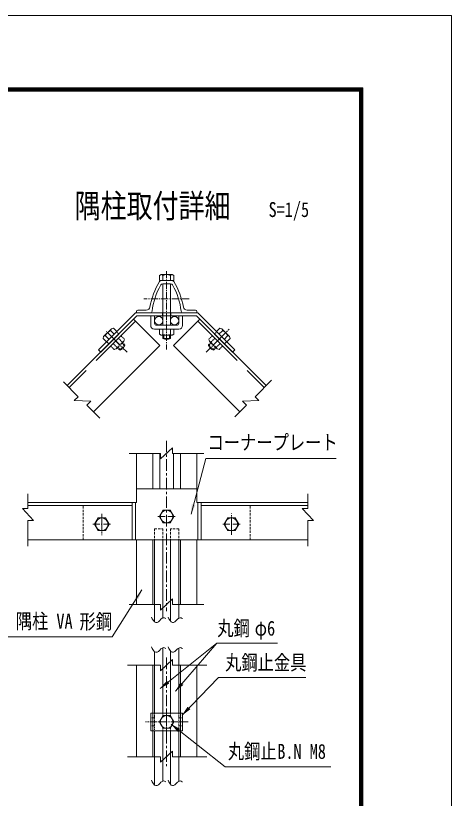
# Model space of a CAD drawing. Units: millimetres, scale not verified, with parts at other scales. Extents: x -4455 to 4455, y -3150 to 3150.
# Drawn here: x 3047 to 4455, y 619 to 3150 of the extents above; entities that cross this region are included whole.
import ezdxf
from ezdxf.enums import TextEntityAlignment as Align

# ---------------------------------------------------------------- set-up
doc = ezdxf.new("R2010")
doc.units = ezdxf.units.MM
doc.header["$LTSCALE"] = 30
for name, pattern in [('DASHED', [7.5, 6, -1.5]), ('USER1', [1.125, 0.75, -0.125, 0.125, -0.125]), ('USER2', [2, 1.25, -0.25, 0.25, -0.25]), ('USER3', [0.1875, 0.125, -0.0625]), ('USER5', [0.375, 0.25, -0.125])]:
    doc.linetypes.add(name, pattern=pattern)
for name, color, linetype, lineweight in [('0-0_D-STR-TXT', 3, 'Continuous', 13), ('0-1_D-BMK', 2, 'USER1', 13), ('0-3_D-STR1', 1, 'Continuous', 18), ('0-6_D-STR3', 3, 'Continuous', 13), ('0-8_D-STR2', 2, 'Continuous', 13), ('0-9_D-STR-DIM', 1, 'Continuous', 18), ('0-B_5寸法', 1, 'Continuous', 18), ('1-1_7詳細', 3, 'Continuous', 18), ('1-2_D-TTL', 7, 'Continuous', 9)]:
    doc.layers.add(name, color=color, linetype=linetype, lineweight=lineweight)
doc.layers.add('0-D_D-TTL-TXT', color=7, linetype='Continuous')
doc.styles.add('ＭＳ ゴシック', font='')
doc.styles.get('ＭＳ ゴシック').set_extended_font_data('MS Gothic')

msp = doc.modelspace()

# ---------------------------------------------------------------- linework, layer by layer
at = {"layer": '0-0_D-STR-TXT'}
for points in [[(4082.58, 1717.93), (3661.24, 1717.93), (3613.94, 1537.66)], [(3007.51, 1141.67), (3358.59, 1141.67), (3455.4, 1292.86)], [(3893.04, 1121.15), (3697.49, 1121.15), (3514.36, 974.61)], [(3984.89, 1010.12), (3702.35, 1010.12), (3585.04, 887.84)], [(4066.15, 720.45), (3723.84, 720.45), (3549.82, 858.51)]]:
    msp.add_lwpolyline(points, dxfattribs=at)
for points in [[(3613.36, 1535.44), (3616.32, 1570.33), (3627.91, 1567.29)], [(3456.64, 1294.8), (3443.09, 1262.51), (3432.99, 1268.98)], [(3512.57, 973.17), (3535.76, 999.4), (3543.25, 990.05)], [(3583.45, 886.18), (3603.01, 915.22), (3611.66, 906.93)], [(3548.01, 859.94), (3578.77, 843.2), (3571.32, 833.81)]]:
    msp.add_solid(points, dxfattribs=at)
at = {"layer": '0-1_D-BMK'}
for p, q in [((3535.06, 2323.48), (3535.06, 2071)), ((3607.6, 2234.06), (3460.88, 2234.06)), ((3407.5, 2061.7), (3340.85, 2128.35)), ((3662.51, 2061.6), (3737.5, 2136.58)), ((3325.58, 1539.62), (3325.58, 1470.23)), ((3325.58, 1529.39), (3325.58, 1481.56)), ((3506.5, 1530.44), (3563.62, 1530.44)), ((3744.53, 1471.24), (3744.53, 1540.63)), ((3297.02, 1505.43), (3354.14, 1505.43)), ((3773.1, 1505.43), (3715.97, 1505.43))]:
    msp.add_line(p, q, dxfattribs=at)
at = {"layer": '0-1_D-BMK', "linetype": 'USER2'}
for p, q in [((3535.06, 1775.64), (3535.06, 1224.17)), ((3535.06, 1074.02), (3535.06, 722.77))]:
    msp.add_line(p, q, dxfattribs=at)
at = {"layer": '0-3_D-STR1'}
for p, q in [((3551.84, 2293.76), (3518.27, 2293.76)), ((3522.49, 2283.26), (3547.63, 2283.26)), ((3437.56, 2193.26), (3437.56, 2188.76)), ((3482.32, 2188.76), (3437.56, 2188.76)), ((3469.22, 2197.76), (3442.06, 2197.76)), ((3587.8, 2188.76), (3632.56, 2188.76)), ((3600.9, 2197.76), (3628.06, 2197.76)), ((3631.58, 2179.16), (3856.7, 1954.04)), ((3632.56, 2193.26), (3632.56, 2188.76)), ((3512.78, 2083.7), (3427.93, 2168.55)), ((3557.34, 2083.7), (3642.19, 2168.55)), ((3512.78, 2083.7), (3298.27, 1869.19)), ((3557.34, 2083.7), (3771.85, 1869.19)), ((3437.56, 1734.63), (3437.56, 1620.44)), ((3490.06, 1734.63), (3490.06, 1620.44)), ((3512.58, 1734.63), (3512.58, 1620.44)), ((3557.58, 1734.63), (3557.58, 1620.44)), ((3580.06, 1734.63), (3580.06, 1620.44)), ((3632.56, 1734.63), (3632.56, 1620.44)), ((3437.56, 1575.44), (3086.81, 1575.44)), ((3632.56, 1575.44), (3991.16, 1575.44)), ((3423.95, 1566.44), (3086.81, 1566.44)), ((3646.16, 1566.44), (3988.91, 1566.44)), ((3462.97, 1455.44), (3086.81, 1455.44)), ((3437.56, 1455.44), (3437.56, 1245.77)), ((3490.06, 1455.44), (3490.06, 1245.77)), ((3580.06, 1455.44), (3580.06, 1245.77)), ((3609.4, 1455.44), (3991.16, 1455.44)), ((3632.56, 1455.44), (3632.56, 1245.77)), ((3437.56, 1049.69), (3437.56, 753.56)), ((3490.06, 1049.69), (3490.06, 753.56)), ((3580.06, 1049.69), (3580.06, 753.56)), ((3632.56, 1049.69), (3632.56, 753.56))]:
    msp.add_line(p, q, dxfattribs=at)
at = {"layer": '0-3_D-STR1', "linetype": 'DASHED'}
for p, q in [((3434.29, 2162.19), (3219.78, 1947.67)), ((3635.82, 2162.19), (3850.34, 1947.67))]:
    msp.add_line(p, q, dxfattribs=at)
at = {"layer": '0-3_D-STR1'}
for centre, radius, start, end in [((3704.86, 2171.03), 226.8, 148.30182, 170.6662), ((3704.86, 2171.03), 217.8, 150.13204, 173.91336), ((3518.27, 2286.26), 7.5, 90, 148.30182), ((3522.49, 2275.76), 7.5, 90, 150.13204), ((3547.63, 2275.76), 7.5, 29.86796, 90), ((3551.84, 2286.26), 7.5, 31.69818, 90), ((3365.26, 2171.03), 217.8, 6.08664, 29.86796), ((3365.26, 2171.03), 226.8, 9.3338, 31.69818), ((3469.22, 2209.76), 12, 270, 350.6662), ((3600.9, 2209.76), 12, 189.3338, 270), ((3442.06, 2193.26), 4.5, 90, 180), ((3482.32, 2194.76), 6, 270, 353.91336), ((3587.8, 2194.76), 6, 186.08664, 270), ((3628.06, 2193.26), 4.5, 0, 90)]:
    msp.add_arc(centre, radius, start, end, dxfattribs=at)
at = {"layer": '0-6_D-STR3'}
for p, q in [((3517.42, 2312.96), (3511.54, 2309.56)), ((3511.54, 2309.56), (3511.54, 2293.76)), ((3517.42, 2312.96), (3552.7, 2312.96)), ((3523.06, 2309.56), (3523.06, 2293.76)), ((3547.06, 2309.56), (3547.06, 2293.76)), ((3552.7, 2312.96), (3558.58, 2309.56)), ((3558.58, 2309.56), (3558.58, 2293.76)), ((3511.54, 2293.76), (3558.58, 2293.76)), ((3535.06, 2293.76), (3512.56, 2293.76)), ((3523.06, 2283.26), (3523.06, 2149.16)), ((3547.06, 2283.26), (3547.06, 2149.16)), ((3438.53, 2179.16), (3213.42, 1954.04)), ((3434.56, 2188.76), (3315.07, 2069.27)), ((3438.53, 2179.16), (3321.86, 2062.49)), ((3635.56, 2188.76), (3434.56, 2188.76)), ((3631.58, 2179.16), (3438.53, 2179.16)), ((3483.46, 2179.16), (3483.46, 2148.56)), ((3496.06, 2179.16), (3496.06, 2155.16)), ((3574.06, 2179.16), (3574.06, 2155.16)), ((3586.66, 2179.16), (3586.66, 2148.56)), ((3631.58, 2179.16), (3748.25, 2062.49)), ((3635.56, 2188.76), (3755.04, 2069.27)), ((3356.4, 2137.75), (3331.45, 2112.8)), ((3374.13, 2128.33), (3340.87, 2095.07)), ((3354.81, 2131.36), (3365.99, 2120.18)), ((3356.4, 2137.75), (3362.96, 2139.51)), ((3362.96, 2139.51), (3374.13, 2128.33)), ((3574.66, 2136.56), (3495.46, 2136.56)), ((3568.06, 2149.16), (3502.06, 2149.16)), ((3558.58, 2136.56), (3511.54, 2136.56)), ((3511.54, 2120.68), (3511.54, 2136.56)), ((3523.06, 2119.42), (3523.06, 2136.56)), ((3547.06, 2119.42), (3547.06, 2136.56)), ((3558.58, 2120.68), (3558.58, 2136.56)), ((3707.16, 2139.51), (3695.98, 2128.33)), ((3695.98, 2128.33), (3729.25, 2095.07)), ((3715.31, 2131.36), (3704.13, 2120.18)), ((3713.72, 2137.75), (3707.16, 2139.51)), ((3713.72, 2137.75), (3738.67, 2112.8)), ((3331.45, 2112.8), (3329.69, 2106.24)), ((3329.69, 2106.24), (3340.87, 2095.07)), ((3337.84, 2114.39), (3349.01, 2103.21)), ((3517.3, 2117.36), (3511.54, 2120.68)), ((3552.82, 2117.36), (3517.3, 2117.36)), ((3523.06, 2117.36), (3523.06, 2106.7)), ((3547.06, 2106.7), (3523.06, 2106.7)), ((3547.06, 2117.36), (3547.06, 2106.7)), ((3552.82, 2117.36), (3558.58, 2120.68)), ((3732.28, 2114.39), (3721.1, 2103.21)), ((3740.42, 2106.24), (3729.25, 2095.07)), ((3738.67, 2112.8), (3740.42, 2106.24)), ((3321.86, 2062.49), (3315.07, 2069.27)), ((3748.25, 2062.49), (3755.04, 2069.27)), ((3437.56, 1620.44), (3632.56, 1620.44)), ((3437.56, 1455.44), (3632.56, 1455.44)), ((3586.66, 894.52), (3483.46, 894.52)), ((3483.46, 894.52), (3483.46, 837.52)), ((3586.66, 894.52), (3586.66, 837.52)), ((3586.66, 837.52), (3483.46, 837.52))]:
    msp.add_line(p, q, dxfattribs=at)
at = {"layer": '0-6_D-STR3', "linetype": 'USER2'}
for p, q in [((3382.02, 2087.18), (3340.85, 2128.35)), ((3688.1, 2087.18), (3729.27, 2128.35)), ((3688.1, 2087.18), (3729.27, 2128.35)), ((3744.53, 1481.47), (3744.53, 1529.3))]:
    msp.add_line(p, q, dxfattribs=at)
at = {"layer": '0-6_D-STR3', "linetype": 'USER5'}
for p, q in [((3380.2, 2120.82), (3373.41, 2127.61)), ((3380.2, 2120.82), (3373.41, 2127.61)), ((3689.92, 2120.82), (3696.71, 2127.61)), ((3689.92, 2120.82), (3696.71, 2127.61)), ((3348.38, 2089), (3341.59, 2095.79)), ((3348.38, 2089), (3341.59, 2095.79)), ((3721.74, 2089), (3728.53, 2095.79)), ((3721.74, 2089), (3728.53, 2095.79))]:
    msp.add_line(p, q, dxfattribs=at)
at = {"layer": '0-6_D-STR3', "color": 1, "linetype": 'USER3'}
for p, q in [((3354.02, 2081.92), (3387.28, 2115.18)), ((3391.26, 2094.91), (3379.14, 2107.03)), ((3398.51, 2103.95), (3387.28, 2115.18)), ((3396.79, 2097.53), (3398.51, 2103.95)), ((3671.61, 2103.95), (3682.83, 2115.18)), ((3673.33, 2097.53), (3671.61, 2103.95)), ((3678.86, 2094.91), (3690.98, 2107.03)), ((3716.1, 2081.92), (3682.83, 2115.18)), ((3365.25, 2070.69), (3354.02, 2081.92)), ((3374.29, 2077.94), (3362.17, 2090.06)), ((3371.67, 2072.41), (3396.79, 2097.53)), ((3375.74, 2076.49), (3383.28, 2068.95)), ((3377.44, 2078.18), (3385.83, 2069.79)), ((3383.28, 2068.95), (3400.25, 2085.92)), ((3391.02, 2091.76), (3399.41, 2083.36)), ((3392.71, 2093.46), (3400.25, 2085.92)), ((3677.4, 2093.46), (3669.86, 2085.92)), ((3686.84, 2068.95), (3669.86, 2085.92)), ((3679.1, 2091.76), (3670.7, 2083.36)), ((3698.45, 2072.41), (3673.33, 2097.53)), ((3692.68, 2078.18), (3684.28, 2069.79)), ((3694.37, 2076.49), (3686.84, 2068.95)), ((3695.83, 2077.94), (3707.95, 2090.06)), ((3704.87, 2070.69), (3716.1, 2081.92)), ((3371.67, 2072.41), (3365.25, 2070.69)), ((3698.45, 2072.41), (3704.87, 2070.69)), ((3496.06, 894.52), (3496.06, 837.52)), ((3523.11, 894.52), (3523.11, 886.06)), ((3547.01, 894.52), (3547.01, 886.06)), ((3574.06, 894.52), (3574.06, 837.52)), ((3496.06, 878.77), (3483.46, 878.77)), ((3574.06, 878.77), (3586.66, 878.77)), ((3496.06, 853.27), (3483.46, 853.27)), ((3523.11, 845.98), (3523.11, 837.52)), ((3547.01, 845.98), (3547.01, 837.52)), ((3574.06, 853.27), (3586.66, 853.27))]:
    msp.add_line(p, q, dxfattribs=at)
at = {"layer": '0-6_D-STR3', "color": 1}
for p, q in [((3525.46, 2117.36), (3525.46, 2105.49)), ((3544.66, 2117.36), (3544.66, 2105.49))]:
    msp.add_line(p, q, dxfattribs=at)
at = {"layer": '0-6_D-STR3', "color": 1, "linetype": 'USER5'}
for p, q in [((3265.58, 1563.44), (3265.58, 1455.44)), ((3804.53, 1563.44), (3804.53, 1455.44))]:
    msp.add_line(p, q, dxfattribs=at)
at = {"layer": '0-6_D-STR3', "color": 1, "linetype": 'USER2'}
msp.add_line((3535.06, 904.15), (3535.06, 827.58), dxfattribs=at)
at = {"layer": '0-6_D-STR3'}
for points in [[(3558.58, 1530.44), (3546.82, 1550.8), (3523.3, 1550.8), (3511.54, 1530.44), (3523.3, 1510.07), (3546.82, 1510.07)], [(3349.1, 1505.43), (3337.34, 1525.8), (3313.82, 1525.8), (3302.06, 1505.43), (3313.82, 1485.06), (3337.34, 1485.06)], [(3721.01, 1505.43), (3732.77, 1485.06), (3756.29, 1485.06), (3768.05, 1505.43), (3756.29, 1525.8), (3732.77, 1525.8)], [(3558.58, 866.02), (3546.82, 886.39), (3523.3, 886.39), (3511.54, 866.02), (3523.3, 845.65), (3546.82, 845.65)]]:
    msp.add_lwpolyline(points, close=True, dxfattribs=at)
for centre in [(3535.06, 1530.44), (3325.58, 1505.43), (3744.53, 1505.43), (3535.06, 866.02)]:
    msp.add_circle(centre, 20.4, dxfattribs=at)
for centre, radius, start, end in [((3517.72, 2307.08), 5.88, 24.94299, 92.968), ((3535.06, 2290.05), 22.91, 58.40741, 121.59259), ((3552.39, 2307.08), 5.88, 87.032, 155.05701), ((3502.06, 2155.16), 6, 180, 270), ((3568.06, 2155.16), 6, 270, 0), ((3360.12, 2109.08), 22.91, 103.40741, 166.59259), ((3360.34, 2133.38), 5.88, 132.032, 200.05701), ((3495.46, 2148.56), 12, 180, 270), ((3574.66, 2148.56), 12, 270, 0), ((3709.78, 2133.38), 5.88, 339.94299, 47.968), ((3710, 2109.08), 22.91, 13.40741, 76.59259), ((3335.82, 2108.86), 5.88, 69.94299, 137.968), ((3517.3, 2126.44), 9.09, 270, 309.3382), ((3535.06, 2153.36), 36, 250.52878, 289.47122), ((3535.06, 2127.48), 24, 240, 300), ((3552.82, 2126.44), 9.09, 230.6618, 270), ((3734.3, 2108.86), 5.88, 42.032, 110.05701)]:
    msp.add_arc(centre, radius, start, end, dxfattribs=at)
at = {"layer": '0-6_D-STR3', "color": 1, "linetype": 'USER3'}
for centre, radius, start, end in [((3365.25, 2078.84), 9.09, 315, 354.3382), ((3358.77, 2110.43), 36, 295.52878, 334.47122), ((3377.07, 2092.13), 24, 285, 345), ((3390.36, 2103.95), 9.09, 275.6618, 315), ((3693.05, 2092.13), 24, 195, 255), ((3679.75, 2103.95), 9.09, 225, 264.3382), ((3711.34, 2110.43), 36, 205.52878, 244.47122), ((3704.87, 2078.84), 9.09, 185.6618, 225)]:
    msp.add_arc(centre, radius, start, end, dxfattribs=at)
at = {"layer": '0-8_D-STR2', "color": 3, "linetype": 'USER5'}
for p, q in [((3496.11, 1490.77), (3496.11, 1455.44)), ((3496.11, 1490.77), (3523.11, 1490.77)), ((3523.11, 1490.77), (3523.11, 1455.44)), ((3574.01, 1490.77), (3547.01, 1490.77)), ((3547.01, 1490.77), (3547.01, 1455.44)), ((3574.01, 1490.77), (3574.01, 1455.44))]:
    msp.add_line(p, q, dxfattribs=at)
at = {"layer": '0-8_D-STR2', "color": 7, "lineweight": 9}
for p, q in [((3496.11, 1455.44), (3496.11, 1189.88)), ((3523.11, 1455.44), (3523.11, 1202.26)), ((3547.01, 1455.44), (3547.01, 1192.66)), ((3574.01, 1455.44), (3574.01, 1201.26)), ((3496.11, 894.52), (3496.11, 1093.45)), ((3523.11, 894.52), (3523.11, 1105.83)), ((3547.01, 894.52), (3547.01, 1096.23)), ((3574.01, 894.52), (3574.01, 1104.83)), ((3496.11, 837.52), (3496.11, 662.2)), ((3523.11, 837.52), (3523.11, 674.58)), ((3547.01, 837.52), (3547.01, 664.98)), ((3574.01, 837.52), (3574.01, 673.58))]:
    msp.add_line(p, q, dxfattribs=at)
at = {"layer": '0-8_D-STR2', "color": 7, "linetype": 'USER1', "lineweight": 9}
msp.add_line((3604.6, 866.02), (3467.25, 866.02), dxfattribs=at)
at = {"layer": '0-8_D-STR2', "color": 7, "lineweight": 9}
for centre in [(3509.61, 2163.79), (3560.51, 2163.79)]:
    msp.add_circle(centre, 13.5, dxfattribs=at)
at = {"layer": '0-9_D-STR-DIM', "color": 4, "lineweight": 13}
for p, q in [((3249.47, 1917.99), (3201.6, 1965.85)), ((3820.65, 1917.99), (3874.08, 1971.42)), ((3249.47, 1917.99), (3236.74, 1905.26)), ((3236.74, 1905.26), (3289.61, 1903.3)), ((3276.88, 1890.57), (3289.61, 1903.3)), ((3833.38, 1905.26), (3780.5, 1903.3)), ((3793.23, 1890.57), (3780.5, 1903.3)), ((3820.65, 1917.99), (3833.38, 1905.26)), ((3276.88, 1890.57), (3318.73, 1848.72)), ((3793.23, 1890.57), (3755.08, 1852.42)), ((3515.67, 1716.63), (3554.44, 1752.63)), ((3554.44, 1734.63), (3554.44, 1752.63)), ((3515.67, 1734.63), (3414.36, 1734.63)), ((3515.67, 1734.63), (3515.67, 1716.63)), ((3554.44, 1734.63), (3655.75, 1734.63)), ((3515.67, 1245.77), (3414.36, 1245.77)), ((3515.67, 1227.77), (3554.44, 1263.77)), ((3515.67, 1245.77), (3515.67, 1227.77)), ((3554.44, 1245.77), (3554.44, 1263.77)), ((3554.44, 1245.77), (3655.75, 1245.77)), ((3515.67, 1031.69), (3554.44, 1067.69)), ((3554.44, 1049.69), (3554.44, 1067.69)), ((3515.67, 1049.69), (3408.48, 1049.69)), ((3515.67, 1049.69), (3515.67, 1031.69)), ((3554.44, 1049.69), (3664.64, 1049.69)), ((3515.67, 735.56), (3554.44, 771.56)), ((3554.44, 753.56), (3554.44, 771.56)), ((3515.67, 753.56), (3408.48, 753.56)), ((3515.67, 753.56), (3515.67, 735.56)), ((3554.44, 753.56), (3664.64, 753.56))]:
    msp.add_line(p, q, dxfattribs=at)
for points in [[(3486.51, 1204.86), (3488.78, 1199.73), (3492.46, 1193.71), (3496.25, 1189.73), (3500.16, 1187.8), (3504.19, 1187.91), (3508.32, 1190.07), (3512.58, 1194.28), (3516.81, 1198.71), (3520.88, 1201.55), (3524.79, 1202.8), (3528.55, 1202.45), (3532.14, 1200.51), (3532.52, 1200.12)], [(3540.06, 1204.86), (3542.33, 1199.73), (3546.01, 1193.71), (3549.8, 1189.73), (3553.71, 1187.8), (3557.73, 1187.91), (3561.87, 1190.07), (3566.12, 1194.28), (3570.35, 1198.71), (3574.42, 1201.55), (3578.34, 1202.8), (3582.09, 1202.45), (3585.69, 1200.51), (3586.06, 1200.12)], [(3486.51, 1108.43), (3488.78, 1103.3), (3492.46, 1097.28), (3496.25, 1093.3), (3500.16, 1091.37), (3504.19, 1091.48), (3508.32, 1093.64), (3512.58, 1097.85), (3516.81, 1102.28), (3520.88, 1105.12), (3524.79, 1106.37), (3528.55, 1106.02), (3532.14, 1104.08), (3532.52, 1103.69)], [(3540.06, 1108.43), (3542.33, 1103.3), (3546.01, 1097.28), (3549.8, 1093.3), (3553.71, 1091.37), (3557.73, 1091.48), (3561.87, 1093.64), (3566.12, 1097.85), (3570.35, 1102.28), (3574.42, 1105.12), (3578.34, 1106.37), (3582.09, 1106.02), (3585.69, 1104.08), (3586.06, 1103.69)], [(3486.51, 677.18), (3488.78, 672.05), (3492.46, 666.03), (3496.25, 662.05), (3500.16, 660.12), (3504.19, 660.23), (3508.32, 662.39), (3512.58, 666.6), (3516.81, 671.03), (3520.88, 673.87), (3524.79, 675.12), (3528.55, 674.77), (3532.14, 672.83), (3532.52, 672.44)], [(3540.06, 677.18), (3542.33, 672.05), (3546.01, 666.03), (3549.8, 662.05), (3553.71, 660.12), (3557.73, 660.23), (3561.87, 662.39), (3566.12, 666.6), (3570.35, 671.03), (3574.42, 673.87), (3578.34, 675.12), (3582.09, 674.77), (3585.69, 672.83), (3586.06, 672.44)]]:
    msp.add_lwpolyline(points, dxfattribs=at)
at = {"layer": '0-B_5寸法', "color": 3}
msp.add_line((3697.49, 1121.15), (3563.38, 965.29), dxfattribs=at)
msp.add_solid([(3561.88, 963.55), (3579.84, 993.6), (3588.92, 985.79)], dxfattribs=at)
at = {"layer": '1-1_7詳細'}
for p, q in [((3496.06, 2179.16), (3483.46, 2179.16)), ((3586.66, 2179.16), (3574.06, 2179.16))]:
    msp.add_line(p, q, dxfattribs=at)
at = {"layer": '1-1_7詳細', "color": 1, "linetype": 'USER5'}
for p, q in [((3521.56, 2188.76), (3521.56, 2179.16)), ((3548.56, 2188.76), (3548.56, 2179.16))]:
    msp.add_line(p, q, dxfattribs=at)
at = {"layer": '1-1_7詳細', "color": 7, "lineweight": 9}
for p, q in [((3437.56, 1620.44), (3437.56, 1575.44)), ((3632.56, 1620.44), (3632.56, 1575.44)), ((3423.95, 1575.44), (3423.95, 1455.44)), ((3434.56, 1575.44), (3434.56, 1455.44)), ((3635.56, 1575.44), (3635.56, 1455.44)), ((3646.16, 1575.44), (3646.16, 1455.44))]:
    msp.add_line(p, q, dxfattribs=at)
at = {"layer": '1-1_7詳細', "color": 4}
for p, q in [((3086.81, 1555.94), (3086.81, 1603.45)), ((3991.16, 1555.94), (3991.16, 1603.45)), ((3068.81, 1555.94), (3104.81, 1517.16)), ((3086.81, 1555.94), (3068.81, 1555.94)), ((3973.16, 1555.94), (4009.16, 1517.16)), ((3991.16, 1555.94), (3973.16, 1555.94)), ((3086.81, 1517.16), (3086.81, 1434.63)), ((3086.81, 1517.16), (3104.81, 1517.16)), ((3991.16, 1517.16), (3991.16, 1434.63)), ((3991.16, 1517.16), (4009.16, 1517.16))]:
    msp.add_line(p, q, dxfattribs=at)
at = {"layer": '1-2_D-TTL', "color": 2, "lineweight": 18}
msp.add_lwpolyline([(-4454.55, 3150.43), (4455.14, 3150.43), (4455.14, -3150), (-4454.55, -3150)], close=True, dxfattribs=at)
at = {"layer": '1-2_D-TTL'}
for points in [[(-4168.17, 2917.08), (4168.76, 2917.08), (4168.76, -2916.65), (-4168.17, -2916.65)], [(-4165.52, 2914.43), (4166.11, 2914.43), (4166.11, -2914), (-4165.52, -2914)], [(-4162.87, 2911.78), (4163.46, 2911.78), (4163.46, -2911.34), (-4162.87, -2911.34)], [(-4160.21, 2909.13), (4160.81, 2909.13), (4160.81, -2908.69), (-4160.21, -2908.69)], [(-4157.56, 2906.48), (4158.15, 2906.48), (4158.15, -2906.04), (-4157.56, -2906.04)]]:
    msp.add_lwpolyline(points, close=True, dxfattribs=at)

# ---------------------------------------------------------------- texts
at = {"layer": '0-0_D-STR-TXT', "style": 'ＭＳ ゴシック', "width": 0.8}
for s, p in [('コーナープレート', (3667.29, 1731.56)), ('隅柱 VA ', (3047.46, 1153.41)), ('形鋼', (3253.45, 1152.26)), ('丸鋼', (3698.74, 1130.72)), ('φ6', (3819.69, 1130.72)), ('丸鋼止金具', (3724.07, 1019.66)), ('丸鋼止', (3732.87, 732.23)), ('B.N M8', (3892.6, 732.23))]:
    msp.add_text(s, height=48.17, dxfattribs=at).set_placement(p, align=Align.BOTTOM_LEFT)
at = {"layer": '0-D_D-TTL-TXT', "style": 'ＭＳ ゴシック', "width": 0.8}
msp.add_text('隅柱取付詳細', height=76.98, dxfattribs=at).set_placement((3237.65, 2473.53), align=Align.BOTTOM_LEFT)
at = {"layer": '0-D_D-TTL-TXT', "color": 3, "style": 'ＭＳ ゴシック', "width": 0.8}
msp.add_text('S=1/5', height=48.17, dxfattribs=at).set_placement((3864.42, 2484.73), align=Align.BOTTOM_LEFT)

doc.saveas('drawing.dxf')
